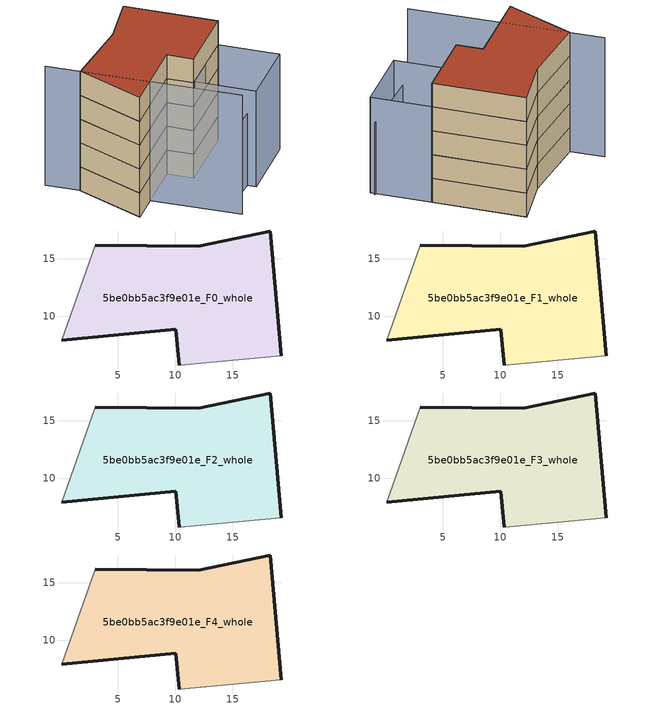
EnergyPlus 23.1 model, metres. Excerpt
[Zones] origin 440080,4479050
5be0bb5ac3f9e01e_F0_whole
 floor ground (EU_floor_Construction): 19.21,6.55 18.28,17.41 12.01,16.08 3.03,16.18 0.11,7.91 10.04,8.86 10.32,5.74 z0
 wall outside (EU_wall_Construction): 10.32,5.74 10.04,8.86 0.11,7.91 / 3.03,16.18 12.01,16.08 18.28,17.41 19.21,6.55 z0:3
 wall adiabatic (EU_wall_Construction): 19.21,6.55 10.32,5.74 / 0.11,7.91 3.03,16.18 z0:3
5be0bb5ac3f9e01e_F1_whole
 floor to 5be0bb5ac3f9e01e_F0_whole (EU_floor_Construction): 19.21,6.55 18.27,17.41 12,16.08 3.03,16.18 0.11,7.91 10.04,8.86 10.32,5.74 z3
 wall outside (EU_wall_Construction): 10.32,5.74 10.04,8.86 0.11,7.91 / 3.03,16.18 12.01,16.08 18.28,17.41 19.21,6.55 z3:6
 wall adiabatic (EU_wall_Construction): 19.21,6.55 10.32,5.74 / 0.11,7.91 3.03,16.18 z3:6
5be0bb5ac3f9e01e_F2_whole
 floor to 5be0bb5ac3f9e01e_F1_whole (EU_floor_Construction): 19.21,6.55 18.27,17.41 12,16.08 3.03,16.18 0.11,7.91 10.04,8.86 10.32,5.74 z6
 wall outside (EU_wall_Construction): 10.32,5.74 10.04,8.86 0.11,7.91 / 3.03,16.18 12.01,16.08 18.28,17.41 19.21,6.55 z6:9
 wall adiabatic (EU_wall_Construction): 19.21,6.55 10.32,5.74 / 0.11,7.91 3.03,16.18 z6:9
5be0bb5ac3f9e01e_F3_whole
 floor to 5be0bb5ac3f9e01e_F2_whole (EU_floor_Construction): 19.21,6.55 18.27,17.41 12,16.08 3.03,16.18 0.11,7.91 10.04,8.86 10.32,5.74 z9
 wall outside (EU_wall_Construction): 10.32,5.74 10.04,8.86 0.11,7.91 / 3.03,16.18 12.01,16.08 18.28,17.41 19.21,6.55 z9:12
 wall adiabatic (EU_wall_Construction): 19.21,6.55 10.32,5.74 / 0.11,7.91 3.03,16.18 z9:12
5be0bb5ac3f9e01e_F4_whole
 floor to 5be0bb5ac3f9e01e_F3_whole (EU_floor_Construction): 19.21,6.55 18.27,17.41 12,16.08 3.03,16.18 0.11,7.91 10.04,8.86 10.32,5.74 z12
 wall outside (EU_wall_Construction): 10.32,5.74 10.04,8.86 0.11,7.91 / 3.03,16.18 12.01,16.08 18.28,17.41 19.21,6.55 z12:15
 wall adiabatic (EU_wall_Construction): 19.21,6.55 10.32,5.74 / 0.11,7.91 3.03,16.18 z12:15
 roof outside (EU_roof_Construction): 18.28,17.41 19.21,6.55 10.32,5.74 10.04,8.86 0.11,7.91 3.03,16.18 12.01,16.08 z15
shading: 9.35,-0.31 20.1,0.14 z0:9; 19.21,6.56 19.86,-0.47 / 19.86,-0.47 11.22,-1.27 / 11.22,-1.27 10.58,5.76 / 10.58,5.76 19.21,6.56 z0:12; 2.62,20.16 4.96,-2.22 z0:15
[Building]
EU S2 Campaign: North Axis=0; Terrain=City; Solar Distribution=FullExterior
[Site:Location]
Madrid: Latitude=40.5; Longitude=-3.5; Time Zone=1; Elevation=609
[SizingPeriod:WeatherFileDays]
AnnualSizingPeriod: Begin Month=1; Begin Day of Month=1; End Month=12; End Day of Month=31; Day of Week for Start Day=Monday; Use Weather File Daylight Saving Period=No; Use Weather File Rain and Snow Indicators=No
[MATERIAL]
EU_InternalMass_Material: Roughness=MediumRough; Thickness=0.1; Conductivity=1; Density=1800; Specific Heat=900; Thermal Absorptance=0.9; Solar Absorptance=0.7; Visible Absorptance=0.7
[MATERIAL:NOMASS] Roughness=MediumRough; Thermal Absorptance=0.9; Solar Absorptance=0.7; Visible Absorptance=0.7
Name | Thermal Resistance
EU_wall_NoMass | 0.609216
EU_roof_NoMass | 0.513268
EU_floor_NoMass | 0.568163
[CONSTRUCTION]
EU_wall_Construction: EU_wall_NoMass
EU_roof_Construction: EU_roof_NoMass
EU_floor_Construction: EU_floor_NoMass
EU_InternalMass_Construction: EU_InternalMass_Material
[ZONE] Type=1; Multiplier=1; Ceiling Height=autocalculate; Volume=468.577; Floor Area=autocalculate; Part of Total Floor Area=Yes
5be0bb5ac3f9e01e_F0_whole; 5be0bb5ac3f9e01e_F1_whole; 5be0bb5ac3f9e01e_F2_whole; 5be0bb5ac3f9e01e_F3_whole; 5be0bb5ac3f9e01e_F4_whole
[INTERNALMASS] Construction=EU_InternalMass_Construction; Surface Area=156.192
Name | Zone or ZoneList
5be0bb5ac3f9e01e_F0_whole_EU_InternalMass | 5be0bb5ac3f9e01e_F0_whole
5be0bb5ac3f9e01e_F1_whole_EU_InternalMass | 5be0bb5ac3f9e01e_F1_whole
5be0bb5ac3f9e01e_F2_whole_EU_InternalMass | 5be0bb5ac3f9e01e_F2_whole
5be0bb5ac3f9e01e_F3_whole_EU_InternalMass | 5be0bb5ac3f9e01e_F3_whole
5be0bb5ac3f9e01e_F4_whole_EU_InternalMass | 5be0bb5ac3f9e01e_F4_whole
[OTHEREQUIPMENT] Fuel Type=Electricity; Design Level Calculation Method=Watts/Area; Power per Zone Floor Area=1; Fraction Latent=0; Fraction Radiant=0; Fraction Lost=0; Carbon Dioxide Generation Rate=0; EndUse Subcategory=EU_Step8_InternalGains
Name | Zone or ZoneList or Space or SpaceList | Schedule
EU_Step8_InternalGain_5be0bb5ac3f9e01e_F0_whole_f000 | 5be0bb5ac3f9e01e_F0_whole | EU_Step8_GainSchedule_5be0bb5ac3f9e01e_F0_whole_f000
EU_Step8_InternalGain_5be0bb5ac3f9e01e_F1_whole_f000 | 5be0bb5ac3f9e01e_F1_whole | EU_Step8_GainSchedule_5be0bb5ac3f9e01e_F1_whole_f000
EU_Step8_InternalGain_5be0bb5ac3f9e01e_F2_whole_f000 | 5be0bb5ac3f9e01e_F2_whole | EU_Step8_GainSchedule_5be0bb5ac3f9e01e_F2_whole_f000
EU_Step8_InternalGain_5be0bb5ac3f9e01e_F3_whole_f000 | 5be0bb5ac3f9e01e_F3_whole | EU_Step8_GainSchedule_5be0bb5ac3f9e01e_F3_whole_f000
EU_Step8_InternalGain_5be0bb5ac3f9e01e_F4_whole_f000 | 5be0bb5ac3f9e01e_F4_whole | EU_Step8_GainSchedule_5be0bb5ac3f9e01e_F4_whole_f000
[ZONEVENTILATION:DESIGNFLOWRATE] Schedule=EU_AlwaysOn; Design Flow Rate Calculation Method=AirChanges/Hour; Air Changes per Hour=0.752966; Ventilation Type=Natural; Fan Pressure Rise=0; Fan Total Efficiency=1; Constant Term Coefficient=1; Temperature Term Coefficient=0; Velocity Term Coefficient=0; Velocity Squared Term Coefficient=0; Minimum Indoor Temperature=-100; Maximum Indoor Temperature=100; Delta Temperature=-100; Minimum Outdoor Temperature=-100; Maximum Outdoor Temperature=100; Maximum Wind Speed=40
Name | Zone or ZoneList or Space or SpaceList
EU_ConstantAir_5be0bb5ac3f9e01e_F0_whole | 5be0bb5ac3f9e01e_F0_whole
EU_ConstantAir_5be0bb5ac3f9e01e_F1_whole | 5be0bb5ac3f9e01e_F1_whole
EU_ConstantAir_5be0bb5ac3f9e01e_F2_whole | 5be0bb5ac3f9e01e_F2_whole
EU_ConstantAir_5be0bb5ac3f9e01e_F3_whole | 5be0bb5ac3f9e01e_F3_whole
EU_ConstantAir_5be0bb5ac3f9e01e_F4_whole | 5be0bb5ac3f9e01e_F4_whole
[HVACTEMPLATE:THERMOSTAT] Constant Heating Setpoint=20; Constant Cooling Setpoint=50
EU_HeatOnly_5be0bb5ac3f9e01e_F0_whole; EU_HeatOnly_5be0bb5ac3f9e01e_F1_whole; EU_HeatOnly_5be0bb5ac3f9e01e_F2_whole; EU_HeatOnly_5be0bb5ac3f9e01e_F3_whole; EU_HeatOnly_5be0bb5ac3f9e01e_F4_whole
[HVACTEMPLATE:ZONE:IDEALLOADSAIRSYSTEM] System Availability Schedule=EU_AlwaysOn; Maximum Heating Supply Air Temperature=50; Minimum Cooling Supply Air Temperature=13; Maximum Heating Supply Air Humidity Ratio=0.0156; Minimum Cooling Supply Air Humidity Ratio=0.0077; Heating Limit=NoLimit; Cooling Limit=NoLimit; Heating Availability Schedule=EU_AlwaysOn; Cooling Availability Schedule=EU_CoolingOff; Dehumidification Control Type=ConstantSensibleHeatRatio; Cooling Sensible Heat Ratio=0.7; Dehumidification Setpoint=60; Humidification Control Type=None; Humidification Setpoint=30; Outdoor Air Method=None; Outdoor Air Flow Rate per Person=0.00944; Outdoor Air Flow Rate per Zone Floor Area=0; Outdoor Air Flow Rate per Zone=0; Demand Controlled Ventilation Type=None; Outdoor Air Economizer Type=NoEconomizer; Heat Recovery Type=None; Sensible Heat Recovery Effectiveness=0.7; Latent Heat Recovery Effectiveness=0.65
Name | Template Thermostat
5be0bb5ac3f9e01e_F0_whole | EU_HeatOnly_5be0bb5ac3f9e01e_F0_whole
5be0bb5ac3f9e01e_F1_whole | EU_HeatOnly_5be0bb5ac3f9e01e_F1_whole
5be0bb5ac3f9e01e_F2_whole | EU_HeatOnly_5be0bb5ac3f9e01e_F2_whole
5be0bb5ac3f9e01e_F3_whole | EU_HeatOnly_5be0bb5ac3f9e01e_F3_whole
5be0bb5ac3f9e01e_F4_whole | EU_HeatOnly_5be0bb5ac3f9e01e_F4_whole
[SIZING:ZONE] Zone Cooling Design Supply Air Temperature Input Method=SupplyAirTemperature; Zone Cooling Design Supply Air Temperature=13; Zone Heating Design Supply Air Temperature Input Method=SupplyAirTemperature; Zone Heating Design Supply Air Temperature=50; Zone Cooling Design Supply Air Humidity Ratio=0.008; Zone Heating Design Supply Air Humidity Ratio=0.008; Cooling Design Air Flow Method=DesignDay; Cooling Design Air Flow Rate=0; Cooling Minimum Air Flow per Zone Floor Area=0.000762; Cooling Minimum Air Flow=0; Cooling Minimum Air Flow Fraction=0.2; Heating Design Air Flow Method=DesignDay; Heating Design Air Flow Rate=0; Heating Maximum Air Flow per Zone Floor Area=0.002032; Heating Maximum Air Flow=0.141576; Heating Maximum Air Flow Fraction=0.3; Account for Dedicated Outdoor Air System=No; Dedicated Outdoor Air System Control Strategy=NeutralSupplyAir; Dedicated Outdoor Air Low Setpoint Temperature for Design=autosize; Dedicated Outdoor Air High Setpoint Temperature for Design=autosize; Zone Load Sizing Method=Sensible Load Only No Latent Load; Zone Latent Cooling Design Supply Air Humidity Ratio Input Method=HumidityRatioDifference; Zone Cooling Design Supply Air Humidity Ratio Difference=0.005; Zone Latent Heating Design Supply Air Humidity Ratio Input Method=HumidityRatioDifference; Zone Humidification Design Supply Air Humidity Ratio Difference=0.005
5be0bb5ac3f9e01e_F0_whole; 5be0bb5ac3f9e01e_F1_whole; 5be0bb5ac3f9e01e_F2_whole; 5be0bb5ac3f9e01e_F3_whole; 5be0bb5ac3f9e01e_F4_whole
[SCHEDULE:CONSTANT]
Name | Hourly Value
EU_AlwaysOn | 1
EU_CoolingOff | 0
[SCHEDULE:FILE] Column Number=1; Rows to Skip at Top=0; Number of Hours of Data=8760; Column Separator=Comma; Interpolate to Timestep=No; Minutes per Item=60; Adjust Schedule for Daylight Savings=Yes
Name | File
EU_Step8_GainSchedule_5be0bb5ac3f9e01e_F0_whole_f000 | ../../schedules/5be0bb5ac3f9e01e/5be0bb5ac3f9e01e_F0_whole_f000_gain.csv
EU_Step8_GainSchedule_5be0bb5ac3f9e01e_F1_whole_f000 | ../../schedules/5be0bb5ac3f9e01e/5be0bb5ac3f9e01e_F1_whole_f000_gain.csv
EU_Step8_GainSchedule_5be0bb5ac3f9e01e_F2_whole_f000 | ../../schedules/5be0bb5ac3f9e01e/5be0bb5ac3f9e01e_F2_whole_f000_gain.csv
EU_Step8_GainSchedule_5be0bb5ac3f9e01e_F3_whole_f000 | ../../schedules/5be0bb5ac3f9e01e/5be0bb5ac3f9e01e_F3_whole_f000_gain.csv
EU_Step8_GainSchedule_5be0bb5ac3f9e01e_F4_whole_f000 | ../../schedules/5be0bb5ac3f9e01e/5be0bb5ac3f9e01e_F4_whole_f000_gain.csv
